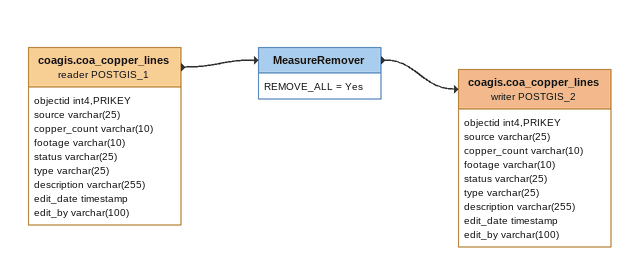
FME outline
coagis.coa_copper_lines (reader POSTGIS_1)
    attributes: objectid int4,PRIKEY, source varchar(25), copper_count varchar(10), footage varchar(10), status varchar(25), type varchar(25), description varchar(255), edit_date timestamp, edit_by varchar(100)
    -> MeasureRemover
MeasureRemover
    REMOVE_ALL = Yes
    -> coagis.coa_copper_lines (writer POSTGIS_2)
coagis.coa_copper_lines (writer POSTGIS_2)
    attributes: objectid int4,PRIKEY, source varchar(25), copper_count varchar(10), footage varchar(10), status varchar(25), type varchar(25), description varchar(255), edit_date timestamp, edit_by varchar(100)
